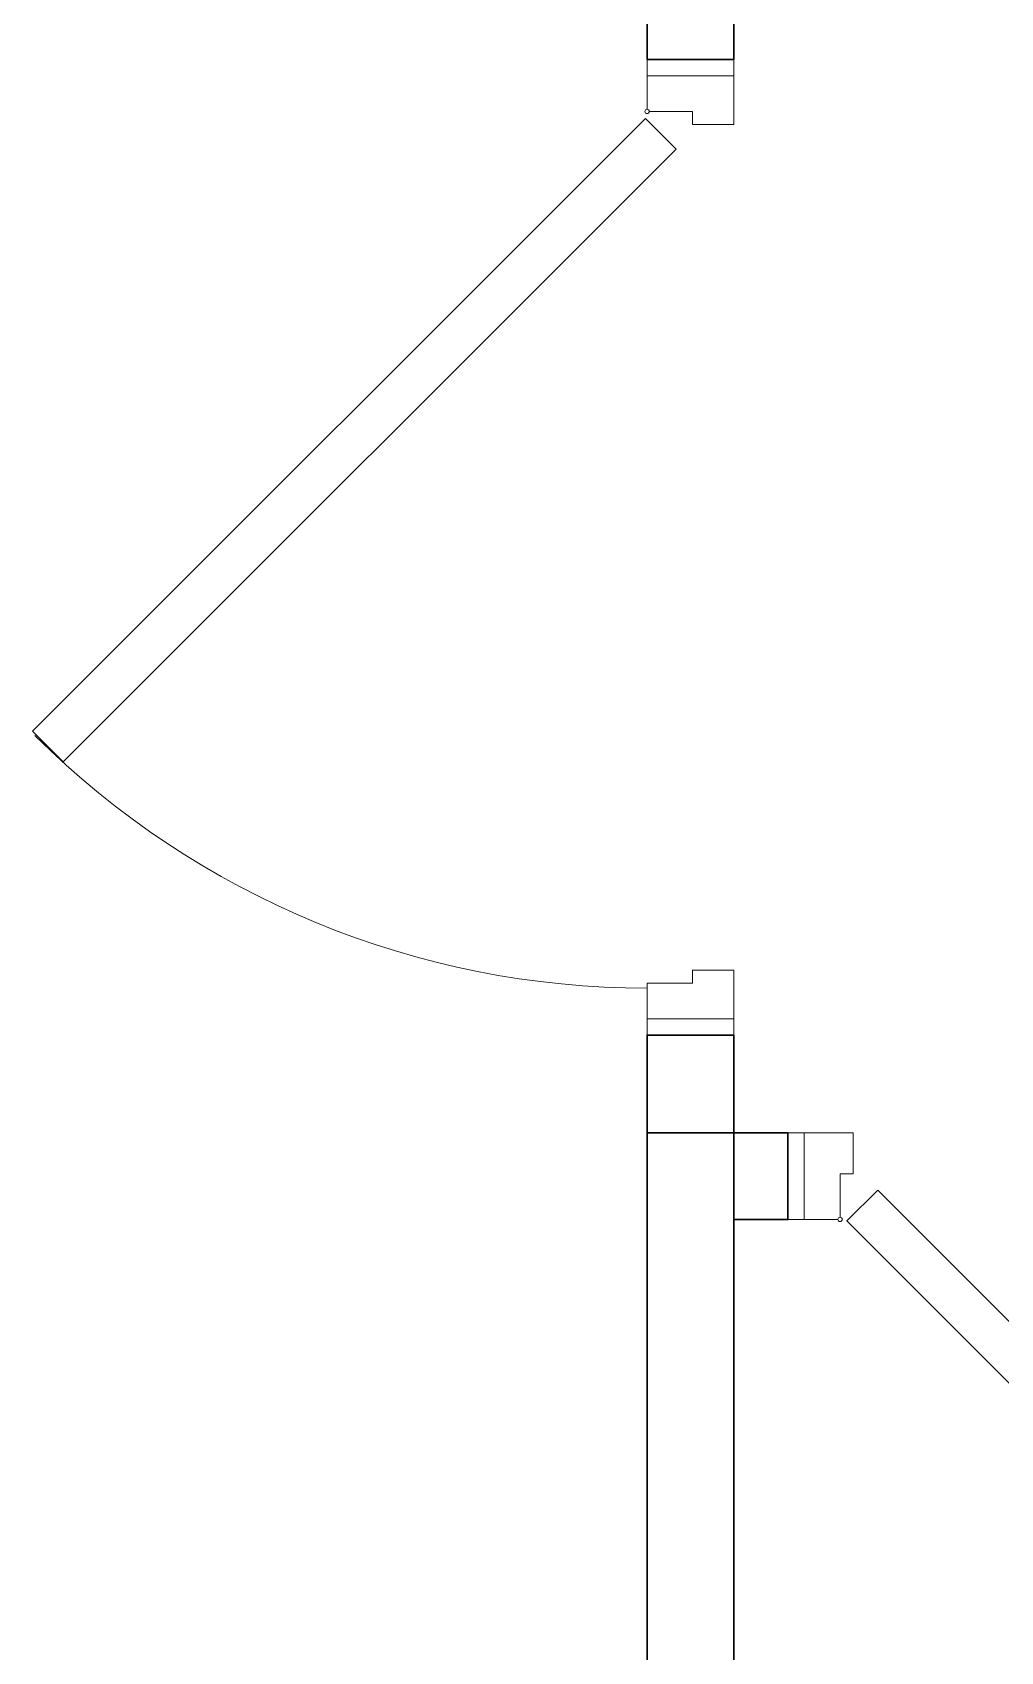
# Model space of a CAD drawing. Header units: millimetres. Extents: x 21366 to 66050, y 8191 to 52826.
# Drawn here: x 50119 to 51012, y 26487 to 27981 of the extents above; entities that cross this region are included whole.
import ezdxf

# ---------------------------------------------------------------- set-up
doc = ezdxf.new("R2010")
doc.units = ezdxf.units.MM
doc.layers.add('АР - Двери', color=126, linetype='Continuous', lineweight=9)
doc.layers.add('АР - Перегородки 80', color=32, linetype='Continuous', lineweight=30)

# ---------------------------------------------------------------- blocks, each defined once
blk = doc.blocks.new('*U121')
at = {"ltscale": 100}
for p, q in [((15, 37.5), (15, -42.5)), ((46, 37.5), (15, 37.5)), ((48, -4.5), (48, 35.5)), ((852, -4.5), (852, 37.5)), ((852, 37.5), (885, 37.5)), ((885, 37.5), (885, -42.5)), ((60, -4.5), (48, -4.5)), ((60, -42.5), (60, -4.5)), ((840, -42.5), (840, -4.5)), ((840, -4.5), (852, -4.5)), ((15, -42.5), (60, -42.5)), ((885, -42.5), (840, -42.5))]:
    blk.add_line(p, q, dxfattribs=at)
for points in [[(54.4, 38.9), (82.7, 10.6), (648, 575.9), (619.7, 604.2)], [(15, -42.5), (0, -42.5), (0, 37.5), (15, 37.5)], [(885, -42.5), (900, -42.5), (900, 37.5), (885, 37.5)]]:
    blk.add_lwpolyline(points, close=True, dxfattribs=at)
blk.add_circle((48, 37.5), 2, dxfattribs=at)
blk.add_arc((56.7, 37.5), 800, 0, 44.865, dxfattribs=at)
blk = doc.blocks.new('Квартира 1К 6300 тип 27-3')
at = {"layer": 'АР - Перегородки 80'}
for points in [[(-3210, -2070), (-3290, -2070), (-3290, -1940), (-3210, -1940)], [(-3290, -3060), (-3210, -3060), (-3210, -2970), (-3290, -2970)], [(-3210, -6150), (-3290, -6150), (-3290, -3060), (-3210, -3060)], [(-3210, -3140), (-3160, -3140), (-3160, -3060), (-3210, -3060)]]:
    blk.add_lwpolyline(points, close=True, dxfattribs=at)
at = {"layer": 'АР - Двери', "xscale": -1}
for p, rotation in [((-3252.5, -2070), 89.99999999999993), ((-3160, -3102.5), 180)]:
    blk.add_blockref('*U121', p, dxfattribs=dict(at, rotation=rotation))
blk = doc.blocks.new('H_Section_3')
at = {"rotation": 56.96711930257281}
blk.add_blockref('Квартира 1К 6300 тип 27-3', (5086.1, -7183.7, 0), dxfattribs=at)

msp = doc.modelspace()

# ---------------------------------------------------------------- block references
at = {"rotation": 303.0328806974269}
msp.add_blockref('H_Section_3', (57225.5, 38206.1, 0), dxfattribs=at)

doc.saveas('drawing.dxf')
